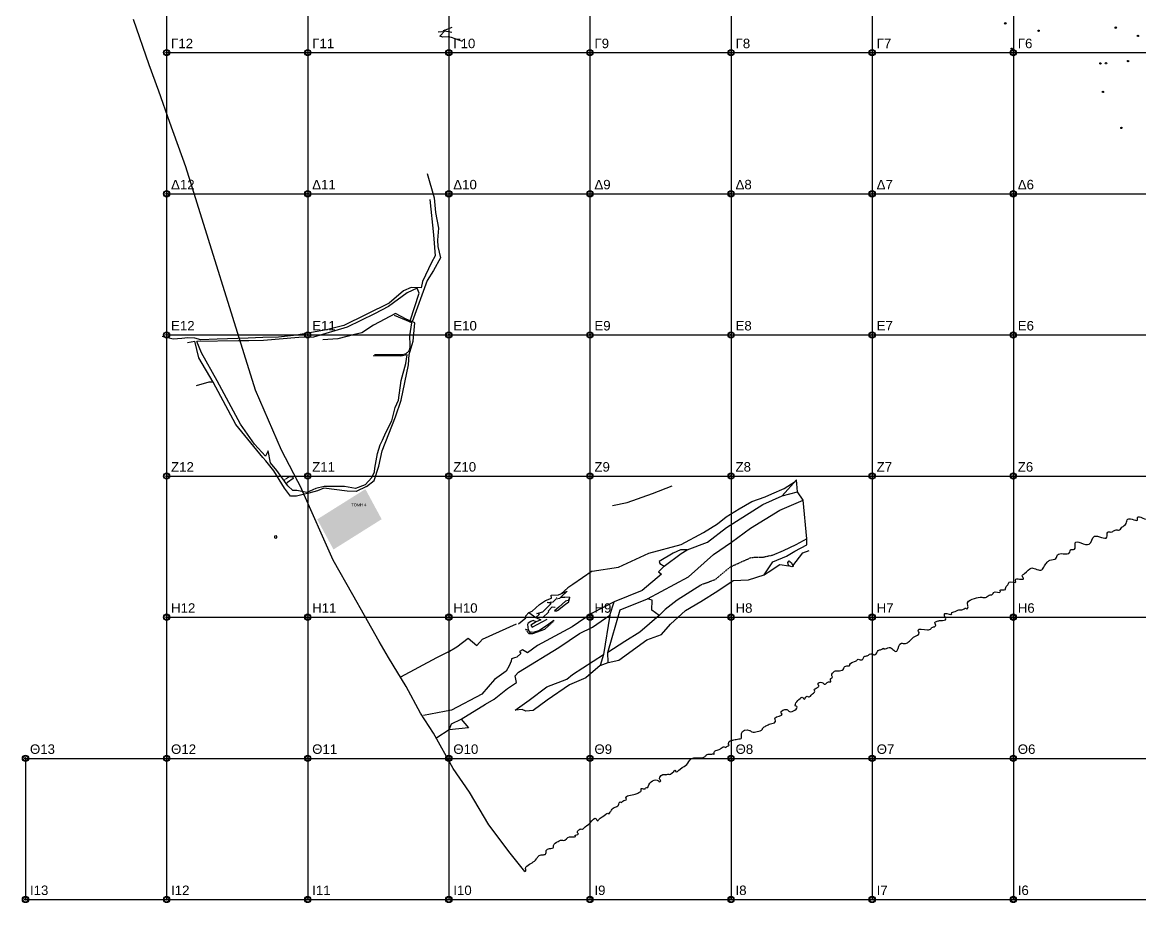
# Model space of a CAD drawing. Header units: millimetres. Extents: x 979 to 714242, y 976 to 4055134.
# Drawn here: x 713537.9 to 713933.7, y 4054511.7 to 4054823.6 of the extents above; entities that cross this region are included whole.
import ezdxf

# ---------------------------------------------------------------- set-up
doc = ezdxf.new("R2010")
doc.units = ezdxf.units.MM
doc.header["$LTSCALE"] = 0.5
doc.header["$MEASUREMENT"] = 0
doc.header["$PDMODE"] = 32
doc.header["$PDSIZE"] = 0.5
for name, pattern in [('DASHED', [0.75, 0.5, -0.25]), ('DASHED2', [0.375, 0.25, -0.125]), ('KatAxonas', [130, 100, -15, 0, -15])]:
    doc.linetypes.add(name, pattern=pattern)
for name, color, linetype in [('__lithosoros', 50, 'Continuous'), ('AKTOGRAMMI', 255, 'Continuous'), ('Allo', 3, 'KatAxonas'), ('AREA_KYK', 4, 'Continuous'), ('AREA_NOTES', 4, 'Continuous'), ('AREA_SHM', 4, 'Continuous'), ('AREA_TXT', 4, 'Continuous'), ('kanabos', 7, 'Continuous'), ('POINTS_KANABBOS_50_50', 7, 'Continuous'), ('SR', 250, 'zzSYRMA'), ('TAX-DESC', 45, 'Continuous'), ('TAX-H', 192, 'Continuous'), ('TAX-KOD', 7, 'Continuous'), ('TAX-SHM', 7, 'Continuous')]:
    doc.layers.add(name, color=color, linetype=linetype)
doc.layers.add('ANASKAFES', color=43, linetype='Continuous', transparency=0.6)
doc.styles.add('gr-sdtopo1', font='gr-sdtopo1.shx', dxfattribs={"bigfont": 'BigFgrsdto1.shx'})
doc.styles.get("Standard").update_dxf_attribs({"font": 'arial.ttf'})
doc.styles.add('zzARIALzz', font='arial.ttf')
doc.styles.add('zzsymapLin', font='zzsymap.shx')
doc.linetypes.add('zzSYRMA', pattern='A,7,-1.5,["G",zzsymapLin,S=2,R=0,X=0,Y=-0.8575],-2.5', length=11)

# ---------------------------------------------------------------- blocks, each defined once
blk = doc.blocks.new('blk_SHMEIO_3-Lay')
at = {"layer": 'TAX-SHM'}
blk.add_point((0, 0), dxfattribs=at)
at = {"layer": 'TAX-DESC', "style": 'gr-sdtopo1'}
blk.add_attdef('DESC', (1.1, -0.3), '', height=0.5, dxfattribs=at)
at = {"layer": 'TAX-H', "style": 'gr-sdtopo1'}
blk.add_attdef('H', (0, -1.7), '', height=1, dxfattribs=at)
at = {"layer": 'TAX-KOD', "style": 'gr-sdtopo1'}
blk.add_attdef('KOD', (0, 0.7), '', height=1, dxfattribs=at)
blk = doc.blocks.new('kanabos')
at = {"layer": 'kanabos'}
for p, q in [((713988.096, 4054912.798), (713988.096, 4054712.798)), ((713988.096, 4054912.798), (714188.096, 4054912.798)), ((714038.096, 4054912.798), (714038.096, 4054712.798)), ((714088.096, 4054912.798), (714088.096, 4054712.798)), ((714138.096, 4054912.798), (714138.096, 4054712.798)), ((714188.096, 4054912.798), (714188.096, 4054712.798)), ((713988.096, 4054862.798), (714188.096, 4054862.798)), ((713988.096, 4054812.798), (714188.096, 4054812.798)), ((713988.096, 4054762.798), (714188.096, 4054762.798)), ((713988.096, 4054712.798), (714188.096, 4054712.798))]:
    blk.add_line(p, q, dxfattribs=at)
blk = doc.blocks.new('blk_KOR-IDIOKT_4-Lay')
at = {"layer": 'AREA_KYK', "linetype": 'ByBlock', "lineweight": -2}
blk.add_circle((0, 0), 1, dxfattribs=at)
at = {"layer": 'AREA_SHM'}
blk.add_point((0, 0), dxfattribs=at)
at = {"layer": 'AREA_NOTES', "style": 'zzARIALzz'}
blk.add_attdef('KTT', (1.41, -3.41), '', height=1.5, dxfattribs=at)
at = {"layer": 'AREA_TXT', "style": 'zzARIALzz'}
blk.add_attdef('AA', (1.41, 1.41), '', height=3, dxfattribs=at)
blk = doc.blocks.new('kan1_50_50')
at = {"layer": 'kanabos'}
for p, q in [((713738.06, 4054160.55), (713738.06, 4054110.55)), ((713738.06, 4054160.55), (713788.06, 4054160.55)), ((713788.06, 4054160.55), (713788.06, 4054110.55)), ((713738.06, 4054110.55), (713788.06, 4054110.55))]:
    blk.add_line(p, q, dxfattribs=at)

msp = doc.modelspace()

# ---------------------------------------------------------------- hatches: boundary and pattern name
at = {"layer": 'ANASKAFES'}
h = msp.add_hatch(color=256, dxfattribs=at)
h.dxf.hatch_style = 1
h.paths.add_polyline_path([(713642.33, 4054647.51), (713648.09, 4054636.83), (713665.16, 4054647.55), (713659.4, 4054658.22)])

# ---------------------------------------------------------------- linework, layer by layer
at = {"layer": 'AKTOGRAMMI'}
msp.add_spline([(713715.94, 4054522.72), (713716.2, 4054523.04), (713716.17, 4054523.84), (713717.53, 4054525.3), (713718.44, 4054525.84), (713720.01, 4054527.21), (713720.7, 4054528.2), (713722.16, 4054528.7), (713723.26, 4054528.93), (713723.47, 4054530.18), (713724.68, 4054530.88), (713726.09, 4054531.34), (713726.09, 4054532.02), (713727.71, 4054533.4), (713728.85, 4054533.89), (713729.52, 4054533.72), (713731.68, 4054535.05), (713732.39, 4054535.04), (713733.82, 4054535.33), (713733.67, 4054535.45), (713734.92, 4054536.01), (713734.56, 4054536.47), (713734.92, 4054537.35), (713735.84, 4054537.82), (713736.36, 4054537.75), (713736.75, 4054538.11), (713739.08, 4054539.99), (713741.18, 4054541.44), (713741.67, 4054540.69), (713742, 4054541.04), (713744.63, 4054543.01), (713745.32, 4054543.36), (713745.7, 4054543.24), (713745.95, 4054543.44), (713746.61, 4054544.53), (713747.87, 4054545.59), (713749.05, 4054546.24), (713749.71, 4054547.4), (713750.03, 4054547.16), (713750.56, 4054547.66), (713751.87, 4054548.38), (713751.74, 4054548.72), (713754.99, 4054550.14), (713756.31, 4054550.7), (713757.07, 4054551.3), (713757.15, 4054552.1), (713758.56, 4054552.07), (713758.81, 4054552.39), (713759.45, 4054552.55), (713759.58, 4054552.92), (713763.23, 4054554.83), (713763.56, 4054554.56), (713764.03, 4054554.85), (713763.92, 4054555.08), (713763.61, 4054555.58), (713765.53, 4054557.15), (713765.88, 4054557.05), (713766.19, 4054557.17), (713767.56, 4054557.23), (713769.27, 4054558.54), (713769.32, 4054558.23), (713770.93, 4054559.01), (713773.33, 4054560.69), (713774.77, 4054562.63), (713776.17, 4054563.06), (713779.77, 4054563.54), (713780.44, 4054564.2), (713782.17, 4054564.34), (713782.73, 4054564.38), (713782.98, 4054564.35), (713782.92, 4054564.7), (713783.56, 4054565.62), (713785.17, 4054566.17), (713786.48, 4054566.9), (713787.11, 4054566.7), (713787.44, 4054567.06), (713788.24, 4054567.45), (713788.1, 4054567.78), (713788.63, 4054569.05), (713789.95, 4054569.37), (713791.69, 4054569.73), (713792.56, 4054569.84), (713792.61, 4054571.63), (713795.5, 4054572.76), (713795.83, 4054572.55), (713796.33, 4054572.25), (713798.19, 4054572.33), (713800.07, 4054573.23), (713800.23, 4054573.52), (713801.31, 4054574.32), (713802.88, 4054575.04), (713804.61, 4054575.73), (713804.65, 4054576.17), (713804.52, 4054577.07), (713807.03, 4054578.49), (713806.72, 4054578.87), (713808.76, 4054580.17), (713809.65, 4054579.42), (713812.25, 4054581.17), (713811.83, 4054581.38), (713812.23, 4054582.85), (713813.84, 4054584.34), (713814.11, 4054584.51), (713814.92, 4054583.79), (713815.67, 4054584.8), (713816.65, 4054584.62), (713817.53, 4054585.45), (713818.17, 4054585.98), (713818.61, 4054586.58), (713818.41, 4054587.07), (713819.55, 4054587.9), (713820.04, 4054588.62), (713819.72, 4054589.2), (713821.1, 4054589.74), (713822.15, 4054589.09), (713823.03, 4054589.67), (713823.43, 4054589.9), (713824.31, 4054590), (713824.14, 4054590.95), (713824.64, 4054591.34), (713824.91, 4054591.71), (713824.66, 4054592.07), (713824.69, 4054592.65), (713825.64, 4054593.68), (713827.35, 4054593.86), (713828.89, 4054594.62), (713828.93, 4054594.85), (713829.93, 4054595.6), (713831.01, 4054595.73), (713831.1, 4054596.04), (713832.64, 4054597.13), (713833.47, 4054597.56), (713833.73, 4054597.85), (713835.07, 4054597.71), (713835.66, 4054597.96), (713836.16, 4054598.86), (713837.21, 4054599.19), (713838.85, 4054599.91), (713839.74, 4054599.48), (713840.38, 4054599.85), (713841.37, 4054601.22), (713842.44, 4054601.51), (713842.92, 4054601.82), (713843.14, 4054601.69), (713844.96, 4054602.14), (713846.28, 4054601.45), (713847.64, 4054600.75), (713847.82, 4054601), (713849.33, 4054603.61), (713850.71, 4054603.51), (713852.17, 4054604.35), (713853.66, 4054605.71), (713855.57, 4054607.37), (713855.29, 4054608.18), (713858.55, 4054608.35), (713859.86, 4054608.88), (713860.12, 4054609.19), (713861.3, 4054609.62), (713861.45, 4054610.28), (713861.13, 4054610.82), (713862.02, 4054611.4), (713863.06, 4054611.66), (713863.29, 4054611.64), (713865.11, 4054612.21), (713864.73, 4054613.01), (713864.75, 4054614.18), (713867.13, 4054614.01), (713867.08, 4054614.24), (713868.35, 4054614.83), (713869.3, 4054615.38), (713870.69, 4054615.44), (713871.57, 4054615.78), (713872.19, 4054616), (713872.48, 4054615.71), (713872.78, 4054615.93), (713872.83, 4054617.07), (713872.78, 4054617.97), (713875.17, 4054619.44), (713877.85, 4054619.92), (713879.1, 4054619.81), (713880.36, 4054620.63), (713881.65, 4054621), (713881.92, 4054621.56), (713884.41, 4054621.91), (713884.33, 4054622.38), (713886.18, 4054622.69), (713886.27, 4054623.41), (713887.05, 4054624.29), (713887.53, 4054625.27), (713889.88, 4054625.38), (713889.7, 4054626.07), (713892.63, 4054626.45), (713892.16, 4054627.51), (713892.93, 4054628.27), (713895.48, 4054630.28), (713899.08, 4054629.6), (713900.03, 4054631.03), (713901.01, 4054632.31), (713901.9, 4054633.06), (713904.09, 4054633.68), (713904.68, 4054634.94), (713906.63, 4054635.31), (713908.99, 4054635.84), (713909.2, 4054636.68), (713910.63, 4054636.89), (713910.83, 4054639.14), (713915.88, 4054638.67), (713917.72, 4054641.49), (713922.08, 4054641.18), (713922.45, 4054642.96), (713923.96, 4054643.07), (713924.49, 4054643.4), (713925.78, 4054643.74), (713926.26, 4054643.71), (713927.47, 4054644.69), (713928.94, 4054646.03), (713929.52, 4054647.58), (713933.01, 4054647.45), (713932.93, 4054647.77), (713932.96, 4054648.18), (713936.75, 4054647.81), (713937.03, 4054648.56), (713938.17, 4054648.65), (713938.37, 4054649.53), (713942.69, 4054649.97), (713942.83, 4054650.77), (713944.56, 4054650.9), (713944.77, 4054651.3), (713945.9, 4054651.32), (713945.81, 4054651.87), (713947.01, 4054651.84), (713949.09, 4054652.94), (713949.89, 4054652.93), (713949.96, 4054653.22), (713950.93, 4054653.9), (713951.24, 4054653.9), (713952.57, 4054655.42), (713953.95, 4054656.5), (713954.98, 4054657.08), (713954.94, 4054657.54), (713956.23, 4054658.44), (713956.66, 4054657.92), (713956.95, 4054658.12), (713959.12, 4054658.82), (713960.26, 4054659.29), (713960.59, 4054659.47), (713961.38, 4054658.89), (713962.21, 4054659.45), (713961.78, 4054659.7), (713962.23, 4054660.53), (713963.53, 4054660.94), (713963.99, 4054660.85), (713964.46, 4054662.09), (713964.95, 4054662.81), (713966.32, 4054663.37), (713967.44, 4054662.79), (713968.42, 4054663.67), (713970.41, 4054665.13), (713970.33, 4054665.54), (713972.66, 4054666.93), (713974.32, 4054666.99), (713976.08, 4054667.47), (713978.81, 4054668.54), (713981.63, 4054668.97), (713982.32, 4054668.59), (713983.76, 4054669.45), (713983.43, 4054670.51), (713984.22, 4054671.08), (713984.6, 4054670.7), (713985.49, 4054670.26), (713986.5, 4054670.33), (713986.74, 4054671.6), (713986.95, 4054671.83), (713987.07, 4054672.24), (713988.97, 4054673.27), (713990.67, 4054672.6), (713992.05, 4054672.52), (713992.21, 4054672.78), (713997.29, 4054674.12), (713997.12, 4054674.67), (714000.11, 4054676.34), (714003.87, 4054676.05), (714004.78, 4054676.57), (714003.75, 4054677.65), (714004.7, 4054678.49), (714005.09, 4054678.06), (714006.21, 4054678.87), (714006.85, 4054678.63), (714007.08, 4054679.9), (714007.47, 4054679.68), (714008.48, 4054680.28), (714013.5, 4054681.61), (714013.64, 4054684.31), (714015.25, 4054683.84), (714015.01, 4054684.99), (714016.66, 4054684.96), (714017.13, 4054686.91), (714018.33, 4054686.3), (714019.12, 4054687.15), (714020.88, 4054687.67), (714021.89, 4054687.06), (714022.15, 4054688.93), (714023.08, 4054689.04), (714023.98, 4054691.49), (714024.72, 4054692.76), (714025.52, 4054692.22), (714026.28, 4054693.11), (714026.72, 4054692.96), (714027.46, 4054694.59), (714030.46, 4054695.44), (714030.94, 4054696.22), (714032.07, 4054697.28)], degree=3, dxfattribs=at)
at = {"layer": 'Allo'}
for p, q in [((713681.24, 4054770), (713683.78, 4054761.38)), ((713683.78, 4054761.38), (713684.28, 4054756.21)), ((713684.28, 4054756.21), (713685.28, 4054750.68)), ((713685.28, 4054750.68), (713684.94, 4054746.35)), ((713684.94, 4054746.35), (713685.03, 4054744.2)), ((713685.03, 4054744.2), (713685.97, 4054740.11)), ((713685.97, 4054740.11), (713683.52, 4054735.7)), ((713683.52, 4054735.7), (713681.33, 4054732.16)), ((713681.33, 4054732.16), (713676.02, 4054717.47)), ((713674.25, 4054727.8), (713667.62, 4054722.94)), ((713677.75, 4054729.46), (713674.25, 4054727.8)), ((713675.21, 4054717.82), (713678.47, 4054727.67)), ((713678.47, 4054727.67), (713677.75, 4054729.46)), ((713667.62, 4054722.94), (713662.61, 4054720.37)), ((713662.61, 4054720.37), (713652.96, 4054715.54)), ((713652.96, 4054715.54), (713640.96, 4054712.1)), ((713591.24, 4054711.32), (713587.36, 4054712.27)), ((713594.35, 4054711.56), (713591.24, 4054711.32)), ((713596.45, 4054711.8), (713594.35, 4054711.56)), ((713596.41, 4054710.14), (713598.93, 4054710.68)), ((713598.94, 4054711.72), (713596.45, 4054711.8)), ((713614.47, 4054710.72), (713599.69, 4054710.46)), ((713601.35, 4054706.5), (713599.69, 4054710.46)), ((713618.14, 4054710.75), (713614.47, 4054710.72)), ((713623.25, 4054710.84), (713618.14, 4054710.75)), ((713635.78, 4054711.93), (713623.25, 4054710.84)), ((713640.96, 4054712.1), (713635.78, 4054711.93)), ((713649.68, 4054711.49), (713644.37, 4054711.09)), ((713674.92, 4054705.92), (713676.34, 4054710.67)), ((713606.89, 4054696.57), (713601.35, 4054706.5)), ((713672, 4054705.34), (713662.18, 4054705.4)), ((713674.18, 4054705.75), (713672, 4054705.34)), ((713672.02, 4054696.65), (713673.77, 4054702.7)), ((713673.77, 4054702.7), (713674.18, 4054705.75)), ((713603.93, 4054696.09), (713599.5, 4054694.84)), ((713605.44, 4054696.09), (713603.93, 4054696.09)), ((713615.16, 4054681.26), (713606.89, 4054696.57)), ((713671.12, 4054689.75), (713672.02, 4054696.65)), ((713668.79, 4054682.38), (713669.95, 4054687.07)), ((713669.95, 4054687.07), (713671.12, 4054689.75)), ((713666.67, 4054678.31), (713668.79, 4054682.38)), ((713620.07, 4054674.09), (713615.16, 4054681.26)), ((713664.68, 4054673.96), (713665.52, 4054675.6)), ((713665.52, 4054675.6), (713666.67, 4054678.31)), ((713624.06, 4054669.83), (713620.07, 4054674.09)), ((713624.98, 4054671.72), (713624.06, 4054669.83)), ((713625.81, 4054667.56), (713624.98, 4054671.72)), ((713663, 4054666.92), (713663.74, 4054670.79)), ((713663.74, 4054670.79), (713664.68, 4054673.96)), ((713628.08, 4054664.83), (713625.81, 4054667.56)), ((713662.79, 4054665.63), (713663, 4054666.92)), ((713631.88, 4054659.41), (713628.08, 4054664.83)), ((713632.52, 4054662.74), (713633.62, 4054662.71)), ((713633.62, 4054662.71), (713633.79, 4054661.94)), ((713661.72, 4054662.37), (713662.63, 4054664.37)), ((713662.63, 4054664.37), (713662.79, 4054665.63)), ((713633.79, 4054661.94), (713631.83, 4054660.52)), ((713633.69, 4054657.68), (713631.88, 4054659.41)), ((713644.77, 4054659.13), (713641.9, 4054658.48)), ((713652.01, 4054659.16), (713644.77, 4054659.13)), ((713655.87, 4054658.44), (713652.01, 4054659.16)), ((713659.32, 4054659.71), (713655.87, 4054658.44)), ((713659.32, 4054659.71), (713661.72, 4054662.37)), ((713635.16, 4054657.73), (713633.69, 4054657.68)), ((713638.67, 4054657.02), (713635.16, 4054657.73)), ((713641.9, 4054658.48), (713638.67, 4054657.02)), ((713807.07, 4054655.79), (713812.49, 4054657.2)), ((713627.2, 4054641.35), (713627.18, 4054641.16)), ((713627.18, 4054641.16), (713627.18, 4054641.04)), ((713627.18, 4054641.04), (713627.29, 4054640.98)), ((713627.85, 4054641.62), (713627.19, 4054641.53)), ((713627.19, 4054641.53), (713627.2, 4054641.35)), ((713627.29, 4054640.98), (713627.36, 4054640.97)), ((713627.36, 4054640.97), (713627.52, 4054640.87)), ((713627.52, 4054640.87), (713627.98, 4054640.9)), ((713627.98, 4054641.41), (713627.85, 4054641.62)), ((713627.98, 4054640.9), (713627.98, 4054641.41)), ((713810.9, 4054631.09), (713814.44, 4054635.66)), ((713814.44, 4054635.66), (713816.68, 4054636.52)), ((713765.21, 4054630.94), (713763.26, 4054628.86)), ((713802.14, 4054628.76), (713806.23, 4054631.49)), ((713806.23, 4054631.49), (713809.46, 4054631.02)), ((713809.05, 4054632.23), (713809.54, 4054632.83)), ((713809.14, 4054631.66), (713809.05, 4054632.23)), ((713809.46, 4054631.02), (713809.14, 4054631.66)), ((713810.52, 4054630.63), (713809.46, 4054631.02)), ((713809.54, 4054632.83), (713809.83, 4054632.61)), ((713809.83, 4054632.61), (713810.38, 4054632.09)), ((713810.38, 4054632.09), (713810.9, 4054631.09)), ((713810.9, 4054631.09), (713811.05, 4054630.89)), ((713764.29, 4054628.08), (713757.44, 4054622.27)), ((713763.26, 4054628.86), (713764.29, 4054628.08)), ((713800.64, 4054627.85), (713802.14, 4054628.76)), ((713811.05, 4054630.89), (713810.52, 4054630.63)), ((713778.29, 4054624.24), (713769.83, 4054618.92)), ((713727.81, 4054620.8), (713730.93, 4054622.02)), ((713728.6, 4054619.98), (713730.93, 4054622.02)), ((713731.86, 4054619.77), (713730.05, 4054619.96)), ((713757.44, 4054622.27), (713747.59, 4054618.3)), ((713761.01, 4054618.86), (713759.41, 4054619.32)), ((713760.92, 4054615.32), (713761.01, 4054618.86)), ((713763.5, 4054613.46), (713760.92, 4054615.32)), ((713765.64, 4054615.59), (713763.5, 4054613.46)), ((713769.83, 4054618.92), (713765.64, 4054615.59)), ((713763.5, 4054613.46), (713756.58, 4054607.56)), ((713700.87, 4054605.11), (713712.89, 4054610.55)), ((713756.58, 4054607.56), (713751.27, 4054604.29)), ((713691.85, 4054602.4), (713695.86, 4054605.41)), ((713695.86, 4054605.41), (713698.84, 4054602.79)), ((713698.84, 4054602.79), (713700.87, 4054605.11)), ((713751.27, 4054604.29), (713745.33, 4054600.3)), ((713688.61, 4054600.4), (713691.85, 4054602.4)), ((713689.09, 4054572.95), (713684.73, 4054570.13))]:
    msp.add_line(p, q, dxfattribs=at)
at = {"layer": 'Allo', "linetype": 'DASHED'}
for p, q in [((713632.52, 4054662.74), (713630.56, 4054661.32)), ((713631.83, 4054660.52), (713631.34, 4054660.18)), ((713796, 4054633.9), (713788.5, 4054630.48)), ((713800.38, 4054634.04), (713796, 4054633.9)), ((713803.49, 4054634.71), (713800.38, 4054634.04)), ((713788.5, 4054630.48), (713783.19, 4054626.05)), ((713783.19, 4054626.05), (713778.29, 4054624.24)), ((713724.45, 4054609.92), (713726.19, 4054611.49)), ((713726.19, 4054611.49), (713726.12, 4054611.78)), ((713717.36, 4054606.94), (713716.16, 4054608.6)), ((713718.56, 4054606.94), (713717.36, 4054606.94))]:
    msp.add_line(p, q, dxfattribs=at)
at = {"layer": 'Allo', "linetype": 'Continuous'}
for p, q in [((713761.16, 4054656.71), (713768.14, 4054659.42)), ((713752.2, 4054653.52), (713761.16, 4054656.71)), ((713746.94, 4054652.46), (713752.2, 4054653.52))]:
    msp.add_line(p, q, dxfattribs=at)
at = {"layer": 'Allo', "ltscale": 0.180022}
msp.add_line((713815.77, 4054640.66), (713811.94, 4054638.44), dxfattribs=at)
at = {"layer": 'Allo', "linetype": 'Continuous', "ltscale": 0.180022}
for p, q in [((713807.42, 4054636.4), (713803.49, 4054634.71)), ((713811.94, 4054638.44), (713807.42, 4054636.4))]:
    msp.add_line(p, q, dxfattribs=at)
at = {"layer": 'Allo', "ltscale": 0.180022}
for points in [[(713690.04, 4054821.79), (713687.62, 4054820.82)], [(713686.42, 4054820.27), (713685.18, 4054820.15)], [(713693.8, 4054816.75), (713689.88, 4054818.16), (713688.7, 4054818.43), (713686.79, 4054818.34), (713685.74, 4054818.72), (713687.54, 4054820.61), (713690.06, 4054820.06)], [(713713.64, 4054610.54), (713716.3, 4054612.6), (713716.23, 4054613.3), (713717.32, 4054614.47), (713718.45, 4054614.98), (713721.04, 4054617.29), (713723.2, 4054618.71), (713725.33, 4054619.62), (713725.24, 4054620.66), (713727.81, 4054620.8)], [(713717.32, 4054614.47), (713719.74, 4054612.73), (713721.14, 4054613.93), (713720.2, 4054614.15), (713722.32, 4054614.78), (713723.74, 4054616.17), (713725.2, 4054617.64), (713723.78, 4054618), (713725.97, 4054618.27), (713727.02, 4054619.32), (713728.32, 4054619.56), (713728.6, 4054619.98), (713730.05, 4054619.96)], [(713731.48, 4054618.31), (713731.86, 4054619.77), (713731.29, 4054618.73), (713730.25, 4054618.54), (713727.97, 4054616.4), (713726.46, 4054615.14)], [(713722.2, 4054612.64), (713724.44, 4054614.69), (713724.2, 4054615.02), (713725.57, 4054616.57), (713726.47, 4054616.35), (713726.63, 4054616.28)], [(713727.5, 4054615.17), (713730.3, 4054617.46), (713731.48, 4054618.31)], [(713719.74, 4054612.73), (713721.59, 4054611.92), (713719.85, 4054611.23), (713718.86, 4054611.68), (713718.07, 4054611.31), (713717.09, 4054610.69), (713716.83, 4054610.24), (713717.03, 4054608.35), (713717.66, 4054607.44), (713718.13, 4054607.7), (713718.91, 4054607.59), (713720.87, 4054608.17), (713723.6, 4054609.94), (713726.12, 4054611.78)], [(713716.16, 4054608.6), (713717.03, 4054608.35)], [(713724.45, 4054609.92), (713722.91, 4054608.5), (713718.56, 4054606.94)]]:
    msp.add_lwpolyline(points, dxfattribs=at)
at = {"layer": 'Allo', "linetype": 'DASHED2', "ltscale": 0.180022}
msp.add_lwpolyline([(713687.62, 4054820.82), (713686.42, 4054820.27)], dxfattribs=at)
at = {"layer": 'Allo', "linetype": 'Continuous', "ltscale": 0.180022}
for points in [[(713682.18, 4054760.76), (713683.58, 4054748.33), (713684.15, 4054740.87), (713682.85, 4054738.48), (713679.58, 4054731.73), (713679.2, 4054729.51), (713675.65, 4054729.69), (713672.88, 4054728.42), (713667.77, 4054724.13), (713651.73, 4054716.14), (713645.61, 4054714.6), (713635.04, 4054712.76), (713628.57, 4054712), (713623.09, 4054711.9), (713617.91, 4054711.68), (713606.83, 4054711.33), (713601.11, 4054711.09), (713598.94, 4054711.72)], [(713676.34, 4054710.67), (713676.87, 4054717.11), (713673.79, 4054718.43), (713670.1, 4054720.41), (713662.29, 4054716.29), (713658.18, 4054713.56), (713655.6, 4054713.03), (713649.68, 4054711.49)], [(713675.27, 4054709.26), (713675.11, 4054712.47), (713675.91, 4054717.13), (713673.99, 4054717.99), (713669.69, 4054719.67)], [(713659.74, 4054659.18), (713662.48, 4054661.31), (713664.15, 4054666.36), (713665.34, 4054671.79), (713670.12, 4054683.88), (713672.02, 4054689.69), (713674.69, 4054702.23), (713674.92, 4054705.92)], [(713662.67, 4054705.91), (713672.27, 4054705.85)], [(713739.78, 4054629.18), (713749.07, 4054630.53), (713759.83, 4054635.53), (713771.25, 4054638.58), (713779.15, 4054642.8), (713784.19, 4054645.87), (713787.24, 4054648.43), (713791.87, 4054651.19), (713796.27, 4054653.8), (713801.08, 4054655.49), (713803.36, 4054656.56), (713807.8, 4054658.42), (713811.69, 4054660.95)], [(713745.39, 4054596.84), (713749.17, 4054597.65), (713759.07, 4054604.77), (713764.37, 4054606.77), (713767.49, 4054610.35), (713772.8, 4054615.22), (713778.24, 4054618.43), (713784.33, 4054622.19), (713789.66, 4054625.84), (713795.15, 4054626.09), (713800.64, 4054627.85), (713803.72, 4054632.45), (713808.61, 4054634.49), (713811.58, 4054636.19), (713815.8, 4054638.48), (713815.77, 4054640.66), (713814.56, 4054654.31), (713812.49, 4054657.2), (713812.19, 4054661.46)], [(713773.36, 4054636.68), (713771.06, 4054636.74), (713768.41, 4054635.53), (713763.54, 4054632.63), (713763.73, 4054631.84), (713765.21, 4054630.94), (713771.34, 4054635.43), (713773.36, 4054636.68), (713780.57, 4054639.48), (713787.34, 4054644.62), (713800.17, 4054652.73), (713807.07, 4054655.79), (713812.19, 4054661.46)], [(713746.03, 4054613.56), (713743.76, 4054599.59), (713742.57, 4054595.68), (713745.39, 4054596.84), (713745.33, 4054600.3), (713749.67, 4054615.43), (713759.41, 4054619.32), (713773.88, 4054627.09), (713782.71, 4054635), (713789.08, 4054639.41), (713795.8, 4054644.44), (713806.26, 4054650.81), (713814.56, 4054654.31)], [(713739.78, 4054629.18), (713732.93, 4054624.41), (713731.07, 4054623.24)], [(713728.75, 4054621.17), (713731.07, 4054623.24)], [(713727.17, 4054619.76), (713727.18, 4054619.77)], [(713693.32, 4054576.77), (713695.93, 4054573.64), (713689.09, 4054572.95), (713689.91, 4054575.06), (713693.32, 4054576.77), (713701.94, 4054582), (713704.97, 4054583.81), (713709.71, 4054587.56), (713712.9, 4054589.72), (713712.5, 4054592.09), (713713.61, 4054593.42), (713727.89, 4054602.12), (713735.24, 4054607.08), (713739.85, 4054609.31), (713746.03, 4054613.56), (713747.59, 4054618.3), (713739.73, 4054614.32), (713732.61, 4054609.42), (713720.43, 4054602.85), (713716.84, 4054600.27), (713715.08, 4054601.27), (713713.96, 4054600.73), (713714.44, 4054599.94), (713713.05, 4054598.74), (713712.22, 4054598.41), (713711.18, 4054598.13), (713711.03, 4054597.32), (713710.4, 4054595.57), (713709.27, 4054593.67), (713705.13, 4054590.82), (713700.65, 4054585.59), (713689.88, 4054579.9), (713679.95, 4054578.02)], [(713719.85, 4054611.23), (713718.06, 4054610.07), (713718.51, 4054609.28), (713723.77, 4054612.16)], [(713688.61, 4054600.4), (713684.59, 4054598.42), (713671.84, 4054591.56)], [(713742.57, 4054595.68), (713737.52, 4054591.34), (713731.68, 4054588.89), (713723.8, 4054583.44), (713718.86, 4054579.81), (713716.23, 4054579.53), (713714.89, 4054580.12), (713712.47, 4054579.85), (713717.43, 4054583.47), (713723.65, 4054588.19), (713730.79, 4054590.84), (713732.77, 4054592.51), (713743.76, 4054599.59)]]:
    msp.add_lwpolyline(points, dxfattribs=at)
at = {"layer": 'Allo'}
for points in [[(713623.06, 4054669.44), (713613.44, 4054681.1), (713605.44, 4054696.09), (713600.43, 4054704.76), (713598.93, 4054710.68)], [(713659.74, 4054659.18), (713656.16, 4054657.33), (713652.91, 4054657.54), (713644.7, 4054658.5), (713642.43, 4054657.58), (713639.41, 4054656.75), (713637.31, 4054656.29), (713635.05, 4054655.72), (713632.81, 4054655.72), (713630.72, 4054658.5), (713626.94, 4054664.64), (713624.12, 4054668.29), (713623.06, 4054669.44)]]:
    msp.add_lwpolyline(points, dxfattribs=at)
at = {"layer": 'Allo', "linetype": 'DASHED'}
msp.add_lwpolyline([(713672.27, 4054705.85, 0.430931), (713675.29, 4054709), (713675.27, 4054709.26)], format="xyb", dxfattribs=at)
msp.add_lwpolyline([(713726.46, 4054615.14), (713727.01, 4054615.04), (713727.5, 4054615.17)], dxfattribs=at)
at = {"layer": 'POINTS_KANABBOS_50_50'}
for centre in [(713588.97, 4054812.84), (713638.97, 4054812.84), (713688.97, 4054812.84), (713738.97, 4054812.84), (713788.97, 4054812.84), (713838.97, 4054812.84), (713888.97, 4054812.84), (713588.97, 4054762.84), (713638.97, 4054762.84), (713688.97, 4054762.84), (713738.97, 4054762.84), (713788.97, 4054762.84), (713838.97, 4054762.84), (713888.97, 4054762.84), (713588.97, 4054712.84), (713638.97, 4054712.84), (713688.97, 4054712.84), (713738.97, 4054712.84), (713788.97, 4054712.84), (713838.97, 4054712.84), (713888.97, 4054712.84), (713588.97, 4054662.84), (713638.97, 4054662.84), (713688.97, 4054662.84), (713738.97, 4054662.84), (713788.97, 4054662.84), (713838.97, 4054662.84), (713888.97, 4054662.84), (713588.97, 4054612.84), (713638.97, 4054612.84), (713688.97, 4054612.84), (713738.97, 4054612.84), (713788.97, 4054612.84), (713838.97, 4054612.84), (713888.97, 4054612.84), (713538.97, 4054562.84), (713588.97, 4054562.84), (713638.97, 4054562.84), (713688.97, 4054562.84), (713738.97, 4054562.84), (713788.97, 4054562.84), (713838.97, 4054562.84), (713888.97, 4054562.84), (713538.97, 4054512.84), (713588.97, 4054512.84), (713638.97, 4054512.84), (713688.97, 4054512.84), (713738.97, 4054512.84), (713788.97, 4054512.84), (713838.97, 4054512.84), (713888.97, 4054512.84)]:
    msp.add_circle(centre, 0.893, dxfattribs=at)
at = {"layer": 'SR', "ltscale": 0.833}
for p, q in [((713577.17, 4054824.69), (713582.72, 4054808.63)), ((713582.72, 4054808.63), (713586.1, 4054799.33)), ((713586.1, 4054799.33), (713590.05, 4054788.25)), ((713590.05, 4054788.25), (713595.71, 4054772.48)), ((713595.71, 4054772.48), (713620.38, 4054693.34)), ((713620.38, 4054693.34), (713629.59, 4054672.19)), ((713629.59, 4054672.19), (713636.78, 4054658.37)), ((713647.94, 4054632.99), (713636.78, 4054658.37)), ((713654.94, 4054620.71), (713647.94, 4054632.99)), ((713659.09, 4054613.5), (713654.94, 4054620.71)), ((713664.31, 4054604.25), (713659.09, 4054613.5)), ((713667.54, 4054598.59), (713664.31, 4054604.25)), ((713673.82, 4054588.33), (713667.54, 4054598.59)), ((713678.98, 4054578.83), (713673.82, 4054588.33)), ((713683.49, 4054571.81), (713678.98, 4054578.83)), ((713690.55, 4054559.29), (713683.49, 4054571.81)), ((713696.3, 4054550.88), (713690.55, 4054559.29)), ((713703.15, 4054539.25), (713696.3, 4054550.88)), ((713710.73, 4054529.2), (713703.15, 4054539.25)), ((713715.94, 4054522.72), (713710.73, 4054529.2))]:
    msp.add_line(p, q, dxfattribs=at)

# ---------------------------------------------------------------- block references
at = {"layer": '__lithosoros'}
msp.add_blockref('kan1_50_50', (-199.08, 402.29), dxfattribs=at)
at = {"layer": 'AREA_SHM', "xscale": 1.119008732385416, "yscale": 1.119008732385416, "zscale": 1.119008732385416}
for p, values in [((713588.97, 4054812.84), {'AA': 'Γ12'}), ((713638.97, 4054812.84), {'AA': 'Γ11'}), ((713688.97, 4054812.84), {'AA': 'Γ10'}), ((713738.97, 4054812.84), {'AA': 'Γ9'}), ((713788.97, 4054812.84), {'AA': 'Γ8'}), ((713838.97, 4054812.84), {'AA': 'Γ7'}), ((713888.97, 4054812.84), {'AA': 'Γ6'}), ((713588.97, 4054762.84), {'AA': 'Δ12'}), ((713638.97, 4054762.84), {'AA': 'Δ11'}), ((713688.97, 4054762.84), {'AA': 'Δ10'}), ((713738.97, 4054762.84), {'AA': 'Δ9'}), ((713788.97, 4054762.84), {'AA': 'Δ8'}), ((713838.97, 4054762.84), {'AA': 'Δ7'}), ((713888.97, 4054762.84), {'AA': 'Δ6'}), ((713588.97, 4054712.84), {'AA': 'Ε12'}), ((713638.97, 4054712.84), {'AA': 'Ε11'}), ((713688.97, 4054712.84), {'AA': 'Ε10'}), ((713738.97, 4054712.84), {'AA': 'Ε9'}), ((713788.97, 4054712.84), {'AA': 'Ε8'}), ((713838.97, 4054712.84), {'AA': 'Ε7'}), ((713888.97, 4054712.84), {'AA': 'Ε6'}), ((713588.97, 4054662.84), {'AA': 'Ζ12'}), ((713638.97, 4054662.84), {'AA': 'Ζ11'}), ((713688.97, 4054662.84), {'AA': 'Ζ10'}), ((713738.97, 4054662.84), {'AA': 'Ζ9'}), ((713788.97, 4054662.84), {'AA': 'Ζ8'}), ((713838.97, 4054662.84), {'AA': 'Ζ7'}), ((713888.97, 4054662.84), {'AA': 'Ζ6'}), ((713588.97, 4054612.84), {'AA': 'Η12'}), ((713638.97, 4054612.84), {'AA': 'Η11'}), ((713688.97, 4054612.84), {'AA': 'Η10'}), ((713738.97, 4054612.84), {'AA': 'Η9'}), ((713788.97, 4054612.84), {'AA': 'Η8'}), ((713838.97, 4054612.84), {'AA': 'Η7'}), ((713888.97, 4054612.84), {'AA': 'Η6'}), ((713538.97, 4054562.84), {'AA': 'Θ13'}), ((713588.97, 4054562.84), {'AA': 'Θ12'}), ((713638.97, 4054562.84), {'AA': 'Θ11'}), ((713688.97, 4054562.84), {'AA': 'Θ10'}), ((713738.97, 4054562.84), {'AA': 'Θ9'}), ((713788.97, 4054562.84), {'AA': 'Θ8'}), ((713838.97, 4054562.84), {'AA': 'Θ7'}), ((713888.97, 4054562.84), {'AA': 'Θ6'}), ((713538.97, 4054512.84), {'AA': 'Ι13'}), ((713588.97, 4054512.84), {'AA': 'Ι12'}), ((713638.97, 4054512.84), {'AA': 'Ι11'}), ((713688.97, 4054512.84), {'AA': 'Ι10'}), ((713738.97, 4054512.84), {'AA': 'Ι9'}), ((713788.97, 4054512.84), {'AA': 'Ι8'}), ((713838.97, 4054512.84), {'AA': 'Ι7'}), ((713888.97, 4054512.84), {'AA': 'Ι6'})]:
    msp.add_blockref('blk_KOR-IDIOKT_4-Lay', p, dxfattribs=at).add_auto_attribs(values)
at = {"layer": 'kanabos'}
for p in [(-399.12, 0.04), (-199.12, 0.04), (-399.12, -199.96), (-199.12, -199.96)]:
    msp.add_blockref('kanabos', p, dxfattribs=at)
at = {"layer": 'TAX-SHM', "xscale": 0.062475, "yscale": 0.062475, "zscale": 0.062475, "rotation": 284.5704941548227}
for p, values in [((713886.13, 4054823.22), {'KOD': '3123', 'H': '23.622'}), ((713925.26, 4054821.69), {'KOD': '4620', 'H': '20.712'}), ((713897.92, 4054820.57), {'KOD': '3121', 'H': '23.269'}), ((713933.09, 4054818.75), {'KOD': '4618', 'H': '20.170'}), ((713888.39, 4054814.21), {'KOD': '3122', 'H': '24.731'}), ((713919.85, 4054809.02), {'KOD': '4622', 'H': '22.661'}), ((713921.81, 4054809.09), {'KOD': '3595', 'H': '22.512'}), ((713929.65, 4054809.83), {'KOD': '4621', 'H': '21.668'}), ((713920.71, 4054798.94), {'KOD': '3596', 'H': '23.402'}), ((713927.26, 4054786.19), {'KOD': '3597', 'H': '23.467'})]:
    msp.add_blockref('blk_SHMEIO_3-Lay', p, dxfattribs=at).add_auto_attribs(values)

# ---------------------------------------------------------------- texts
at = {"layer": 'ANASKAFES', "color": 250, "insert": (713654.44, 4054653.14), "char_height": 1, "attachment_point": 1}
msp.add_mtext_dynamic_manual_height_columns('{\\C250;ΤΟΜΗ 4}', width=7.293, gutter_width=1, heights=[0], dxfattribs=at)

doc.saveas('drawing.dxf')
